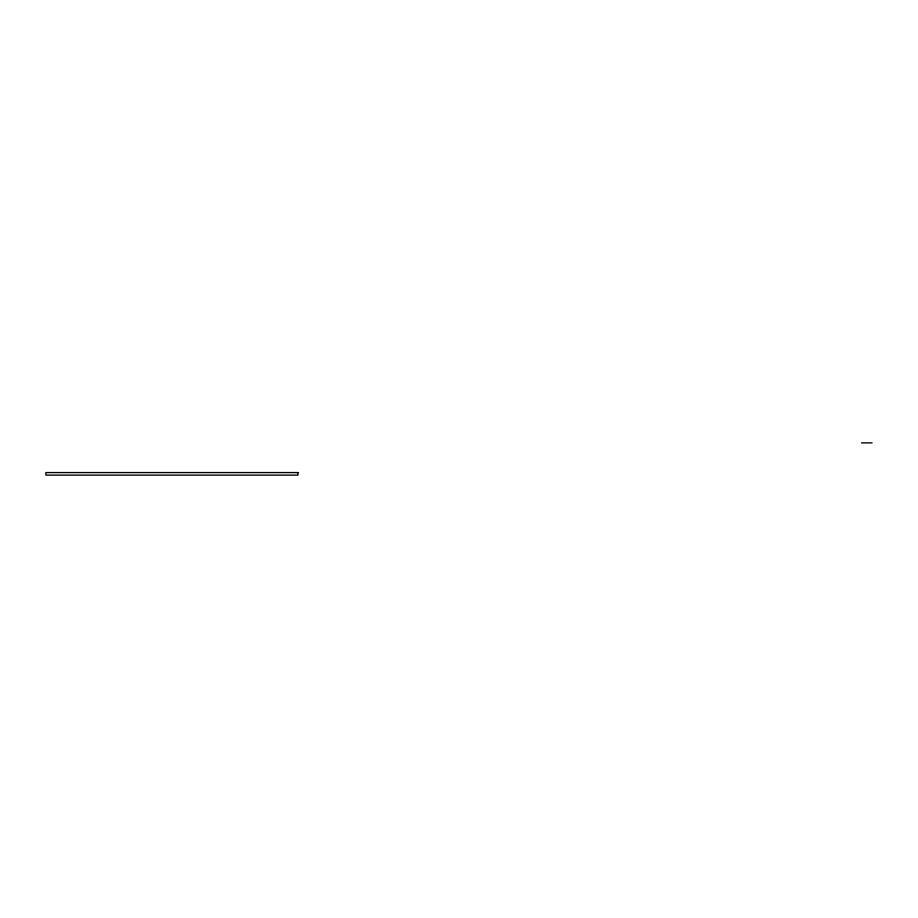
<?xml version="1.0" encoding="UTF-8"?>
<svg xmlns="http://www.w3.org/2000/svg" width="918" height="918" viewBox="0 0 918 918"><rect width="100%" height="100%" fill="white"/><g stroke="black" fill="none" stroke-linecap="round" stroke-linejoin="round"><path stroke-width="1.38" d="M861.497 442.878L872.1 442.878M297.96 472.575L45.9 472.575L45.9 475.122L297.96 475.122L297.96 472.575"/></g></svg>
